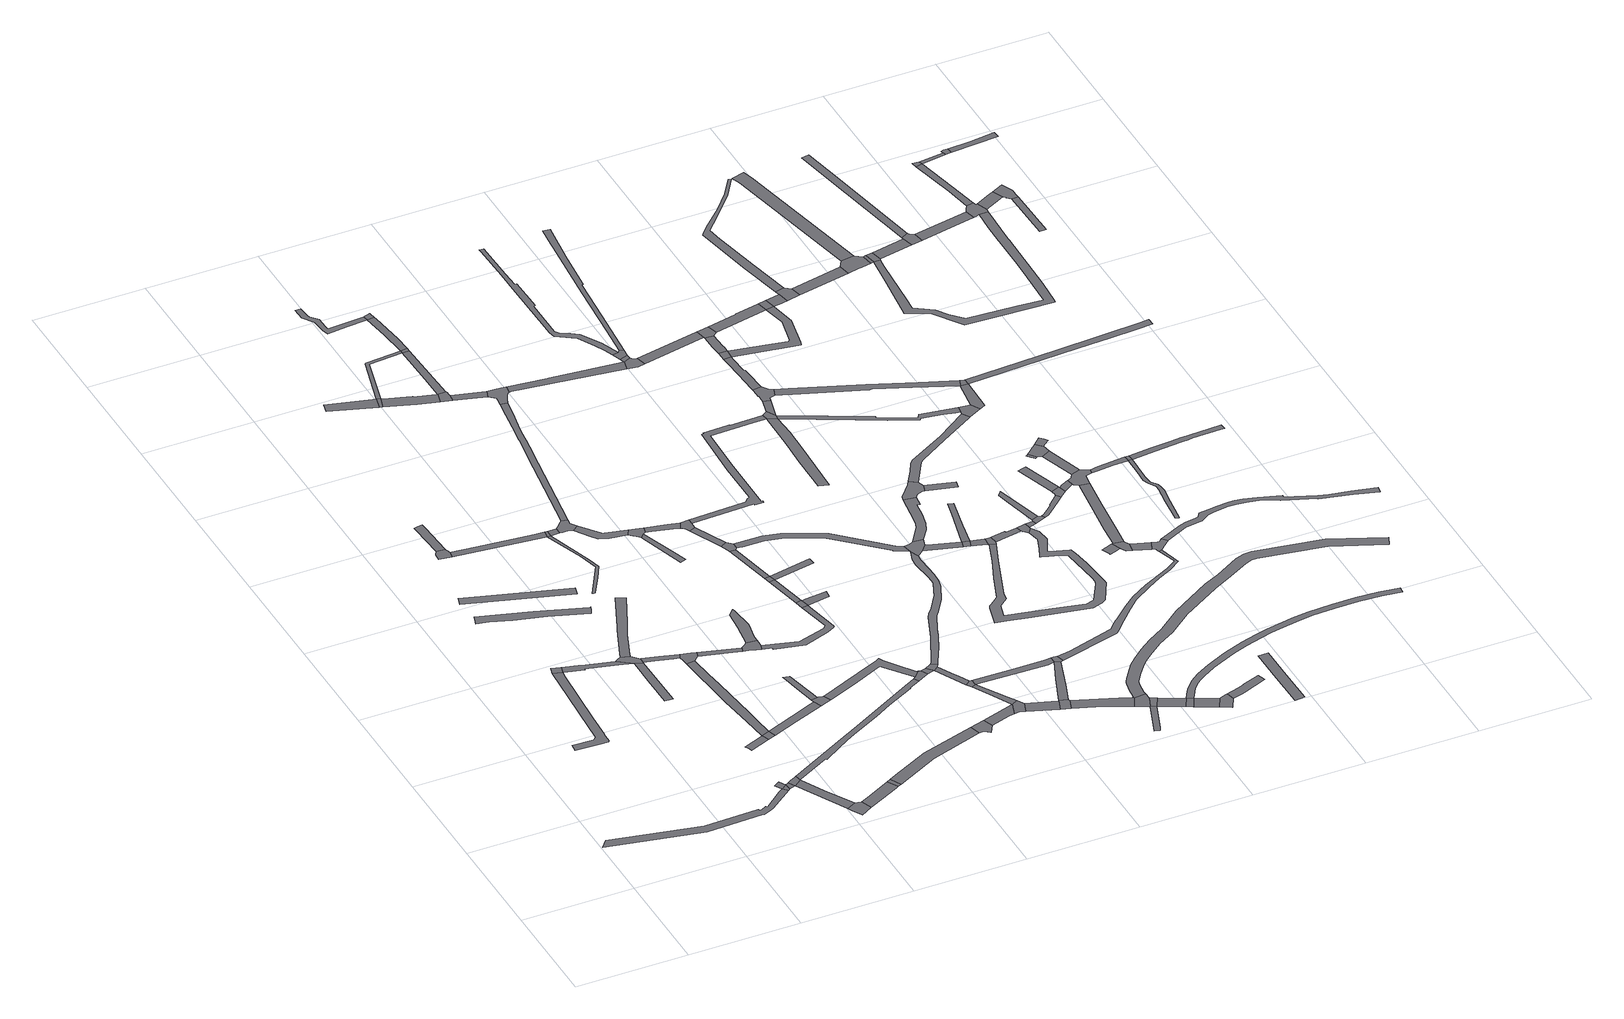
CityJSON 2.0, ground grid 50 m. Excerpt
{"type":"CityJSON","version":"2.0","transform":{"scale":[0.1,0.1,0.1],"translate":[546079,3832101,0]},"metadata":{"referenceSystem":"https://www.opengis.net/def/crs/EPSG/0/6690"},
"CityObjects":{
"road1":{"type":"Road","attributes":{"RoadStructureAttribute.sectionType":"1"},"geometry":[{"type":"MultiSurface","lod":"1","boundaries":[[[0,1,2,3,4,5,6,7,8,9,10,11,12,13,14,15,16,17]]]}]},
"road2":{"type":"Road","attributes":{"RoadStructureAttribute.sectionType":"1"},"geometry":[{"type":"MultiSurface","lod":"1","boundaries":[[[18,19,20,21,22,23,24,25,26,27,28,29,30,31,32,33,34]]]}]},
"road3":{"type":"Road","geometry":[{"type":"MultiSurface","lod":"1","boundaries":[[[35,18,34,36]]]}]},
"road4":{"type":"Road","geometry":[{"type":"MultiSurface","lod":"1","boundaries":[[[37,38,39,0,40]]]}]},
"road5":{"type":"Road","attributes":{"RoadStructureAttribute.sectionType":"1"},"geometry":[{"type":"MultiSurface","lod":"1","boundaries":[[[40,0,17,41]]]}]},
"road6":{"type":"Road","attributes":{"RoadStructureAttribute.sectionType":"1"},"geometry":[{"type":"MultiSurface","lod":"1","boundaries":[[[42,43,36,34,44,45,46,47,48,49,50]]]}]},
"road7":{"type":"Road","attributes":{"RoadStructureAttribute.sectionType":"1"},"geometry":[{"type":"MultiSurface","lod":"1","boundaries":[[[51,40,41,52,53]]]}]},
"road8":{"type":"Road","attributes":{"RoadStructureAttribute.sectionType":"1"},"geometry":[{"type":"MultiSurface","lod":"1","boundaries":[[[54,55,56,57,58,59,60,61,62,63]]]}]},
"road9":{"type":"Road","geometry":[{"type":"MultiSurface","lod":"1","boundaries":[[[64,65,66,67,68,69,70,71,72,73,74]]]}]},
"road10":{"type":"Road","geometry":[{"type":"MultiSurface","lod":"1","boundaries":[[[75,76,77,78,51,53,79]]]}]},
"road11":{"type":"Road","attributes":{"RoadStructureAttribute.sectionType":"1"},"geometry":[{"type":"MultiSurface","lod":"1","boundaries":[[[80,81,82,83,84]]]}]},
"road12":{"type":"Road","geometry":[{"type":"MultiSurface","lod":"1","boundaries":[[[85,86,87,88,89,64,74]]]}]},
"road13":{"type":"Road","attributes":{"RoadStructureAttribute.sectionType":"1"},"geometry":[{"type":"MultiSurface","lod":"1","boundaries":[[[90,79,53,91,92,93]]]}]},
"road14":{"type":"Road","attributes":{"RoadStructureAttribute.sectionType":"1"},"geometry":[{"type":"MultiSurface","lod":"1","boundaries":[[[49,94,95,96,97,98,99,100]]]}]},
"road15":{"type":"Road","geometry":[{"type":"MultiSurface","lod":"1","boundaries":[[[101,102,50,49,100,103,104,105]]]}]},
"road16":{"type":"Road","geometry":[{"type":"MultiSurface","lod":"1","boundaries":[[[106,107,108,109,110]]]}]},
"road17":{"type":"Road","geometry":[{"type":"MultiSurface","lod":"1","boundaries":[[[93,92,111,112,113,114]]]}]},
"road18":{"type":"Road","geometry":[{"type":"MultiSurface","lod":"1","boundaries":[[[115,106,110,116]]]}]},
"road19":{"type":"Road","attributes":{"RoadStructureAttribute.sectionType":"1"},"geometry":[{"type":"MultiSurface","lod":"1","boundaries":[[[117,118,104,103,119,120,121,122,123]]]}]},
"road20":{"type":"Road","attributes":{"RoadStructureAttribute.sectionType":"1"},"geometry":[{"type":"MultiSurface","lod":"1","boundaries":[[[124,125,126,127,128,129,130,131,132,133,134,135,136,106,115]]]}]},
"road21":{"type":"Road","attributes":{"RoadStructureAttribute.sectionType":"1"},"geometry":[{"type":"MultiSurface","lod":"1","boundaries":[[[137,138,114,113,139,140,141]]]}]},
"road22":{"type":"Road","attributes":{"RoadStructureAttribute.sectionType":"1"},"geometry":[{"type":"MultiSurface","lod":"1","boundaries":[[[142,143,144,145,146,147,148,149,150,151,152,153,101,105]]]}]},
"road23":{"type":"Road","attributes":{"RoadStructureAttribute.sectionType":"1"},"geometry":[{"type":"MultiSurface","lod":"1","boundaries":[[[154,155,70,69,156,157]]]}]},
"road24":{"type":"Road","geometry":[{"type":"MultiSurface","lod":"1","boundaries":[[[158,123,122,159,130,129,160,161,162,163]]]}]},
"road25":{"type":"Road","geometry":[{"type":"MultiSurface","lod":"1","boundaries":[[[164,137,141,165]]]}]},
"road26":{"type":"Road","attributes":{"RoadStructureAttribute.sectionType":"1"},"geometry":[{"type":"MultiSurface","lod":"1","boundaries":[[[166,167,168,169,115,116,170,171,172]]]}]},
"road27":{"type":"Road","attributes":{"RoadStructureAttribute.sectionType":"1"},"geometry":[{"type":"MultiSurface","lod":"1","boundaries":[[[163,162,173,174,175]]]}]},
"road28":{"type":"Road","attributes":{"RoadStructureAttribute.sectionType":"1"},"geometry":[{"type":"MultiSurface","lod":"1","boundaries":[[[176,177,178,179,180,181,182,183,184,185,156]]]}]},
"road29":{"type":"Road","geometry":[{"type":"MultiSurface","lod":"1","boundaries":[[[157,156,185,186]]]}]},
"road30":{"type":"Road","attributes":{"RoadStructureAttribute.sectionType":"1"},"geometry":[{"type":"MultiSurface","lod":"1","boundaries":[[[187,188,189,190,191]]]}]},
"road31":{"type":"Road","attributes":{"RoadStructureAttribute.sectionType":"1"},"geometry":[{"type":"MultiSurface","lod":"1","boundaries":[[[192,193,194,195,75,79,196,197,198,199,200,201,202,203,204,205,206,207]]]}]},
"road32":{"type":"Road","attributes":{"RoadStructureAttribute.sectionType":"1"},"geometry":[{"type":"MultiSurface","lod":"1","boundaries":[[[186,185,208,209]]]}]},
"road33":{"type":"Road","geometry":[{"type":"MultiSurface","lod":"1","boundaries":[[[210,211,212,213,214,215,216]]]}]},
"road34":{"type":"Road","geometry":[{"type":"MultiSurface","lod":"1","boundaries":[[[217,218,216,215,166,172,219,220]]]}]},
"road35":{"type":"Road","geometry":[{"type":"MultiSurface","lod":"1","boundaries":[[[221,222,175,174,223,224,225,226,227,228,229]]]}]},
"road36":{"type":"Road","geometry":[{"type":"MultiSurface","lod":"1","boundaries":[[[230,231,232,209,208,233,234,235,236,237,238,239,240]]]}]},
"road37":{"type":"Road","geometry":[{"type":"MultiSurface","lod":"1","boundaries":[[[191,190,241,242,243]]]}]},
"road38":{"type":"Road","attributes":{"RoadStructureAttribute.sectionType":"1"},"geometry":[{"type":"MultiSurface","lod":"1","boundaries":[[[244,245,246,164,165,247,248]]]}]},
"road39":{"type":"Road","geometry":[{"type":"MultiSurface","lod":"1","boundaries":[[[249,250,251,252,253,254,255,256,221,229]]]}]},
"road40":{"type":"Road","attributes":{"RoadStructureAttribute.sectionType":"1"},"geometry":[{"type":"MultiSurface","lod":"1","boundaries":[[[257,258,259,238,237,260,261,262,263,264,265,266,267]]]}]},
"road41":{"type":"Road","attributes":{"RoadStructureAttribute.sectionType":"1"},"geometry":[{"type":"MultiSurface","lod":"1","boundaries":[[[268,269,270,271,242,241,272,273,274]]]}]},
"road42":{"type":"Road","attributes":{"RoadStructureAttribute.sectionType":"1"},"geometry":[{"type":"MultiSurface","lod":"1","boundaries":[[[275,276,277,278,191,243,279,280]]]}]},
"road43":{"type":"Road","geometry":[{"type":"MultiSurface","lod":"1","boundaries":[[[281,267,266,282,283,284,285,286,287]]]}]},
"road44":{"type":"Road","attributes":{"RoadStructureAttribute.sectionType":"1"},"geometry":[{"type":"MultiSurface","lod":"1","boundaries":[[[288,289,290,291,285,284]]]}]},
"road45":{"type":"Road","attributes":{"RoadStructureAttribute.sectionType":"1"},"geometry":[{"type":"MultiSurface","lod":"1","boundaries":[[[292,293,294,295,296,297,298,299,300,301,302,303,226,225]]]}]},
"road46":{"type":"Road","attributes":{"RoadStructureAttribute.sectionType":"1"},"geometry":[{"type":"MultiSurface","lod":"1","boundaries":[[[304,305,306,307,308,309,220,219,310,311,312,313,314,315,316]]]}]},
"road47":{"type":"Road","attributes":{"RoadStructureAttribute.sectionType":"1"},"geometry":[{"type":"MultiSurface","lod":"1","boundaries":[[[317,318,319,320,321,322,323,230,240,324,325,326,327,328,329,330]]]}]},
"road48":{"type":"Road","geometry":[{"type":"MultiSurface","lod":"1","boundaries":[[[331,332,333,334,274,273,335,336]]]}]},
"road49":{"type":"Road","attributes":{"RoadStructureAttribute.sectionType":"1"},"geometry":[{"type":"MultiSurface","lod":"1","boundaries":[[[337,338,339,340,341,342,343,344,345,346,347,348,349,350,351]]]}]},
"road50":{"type":"Road","attributes":{"RoadStructureAttribute.sectionType":"1"},"geometry":[{"type":"MultiSurface","lod":"1","boundaries":[[[352,287,286,353,354,355,356]]]}]},
"road51":{"type":"Road","attributes":{"RoadStructureAttribute.sectionType":"1"},"geometry":[{"type":"MultiSurface","lod":"1","boundaries":[[[357,358,280,359,360,274,334]]]}]},
"road52":{"type":"Road","geometry":[{"type":"MultiSurface","lod":"1","boundaries":[[[361,244,248,362,363,364]]]}]},
"road53":{"type":"Road","attributes":{"RoadStructureAttribute.sectionType":"1"},"geometry":[{"type":"MultiSurface","lod":"1","boundaries":[[[365,336,335,366,367,368]]]}]},
"road54":{"type":"Road","geometry":[{"type":"MultiSurface","lod":"1","boundaries":[[[369,275,280,358]]]}]},
"road55":{"type":"Road","geometry":[{"type":"MultiSurface","lod":"1","boundaries":[[[370,371,300,299,372]]]}]},
"road56":{"type":"Road","attributes":{"RoadStructureAttribute.sectionType":"1"},"geometry":[{"type":"MultiSurface","lod":"1","boundaries":[[[373,374,375,350,376,275,369]]]}]},
"road57":{"type":"Road","attributes":{"RoadStructureAttribute.sectionType":"1"},"geometry":[{"type":"MultiSurface","lod":"1","boundaries":[[[377,378,379,371,370]]]}]},
"road58":{"type":"Road","geometry":[{"type":"MultiSurface","lod":"1","boundaries":[[[380,356,355,381,382,383,384,385,386,387,388,389]]]}]},
"road59":{"type":"Road","geometry":[{"type":"MultiSurface","lod":"1","boundaries":[[[390,391,379,378]]]}]},
"road60":{"type":"Road","geometry":[{"type":"MultiSurface","lod":"1","boundaries":[[[392,393,394,395,396,397,316,315,192,207,398,399]]]}]},
"road61":{"type":"Road","attributes":{"RoadStructureAttribute.sectionType":"1"},"geometry":[{"type":"MultiSurface","lod":"1","boundaries":[[[388,387,400,401]]]}]},
"road62":{"type":"Road","attributes":{"RoadStructureAttribute.sectionType":"1"},"geometry":[{"type":"MultiSurface","lod":"1","boundaries":[[[402,403,391,390]]]}]},
"road63":{"type":"Road","geometry":[{"type":"MultiSurface","lod":"1","boundaries":[[[404,351,350,375]]]}]},
"road64":{"type":"Road","geometry":[{"type":"MultiSurface","lod":"1","boundaries":[[[401,400,403,402,405,406]]]}]},
"road65":{"type":"Road","geometry":[{"type":"MultiSurface","lod":"1","boundaries":[[[407,408,368,367,409,410,411,317,330,412,413,414,415,416,417,418,419,420]]]}]},
"road66":{"type":"Road","attributes":{"RoadStructureAttribute.sectionType":"1"},"geometry":[{"type":"MultiSurface","lod":"1","boundaries":[[[421,399,398,422,423]]]}]},
"road67":{"type":"Road","geometry":[{"type":"MultiSurface","lod":"1","boundaries":[[[424,425,426,427,428,429,430,431,370,372]]]}]},
"road68":{"type":"Road","attributes":{"RoadStructureAttribute.sectionType":"1"},"geometry":[{"type":"MultiSurface","lod":"1","boundaries":[[[432,361,364,433,434]]]}]},
"road69":{"type":"Road","geometry":[{"type":"MultiSurface","lod":"1","boundaries":[[[435,421,423,436,437]]]}]},
"road70":{"type":"Road","attributes":{"RoadStructureAttribute.sectionType":"1"},"geometry":[{"type":"MultiSurface","lod":"1","boundaries":[[[438,439,436,423,440,441]]]}]},
"road71":{"type":"Road","geometry":[{"type":"MultiSurface","lod":"1","boundaries":[[[442,443,444,445,390,378]]]}]},
"road72":{"type":"Road","geometry":[{"type":"MultiSurface","lod":"1","boundaries":[[[441,440,446,447,448]]]}]},
"road73":{"type":"Road","attributes":{"RoadStructureAttribute.sectionType":"1"},"geometry":[{"type":"MultiSurface","lod":"1","boundaries":[[[449,447,446,450,432,451]]]}]},
"road74":{"type":"Road","geometry":[{"type":"MultiSurface","lod":"1","boundaries":[[[452,453,451,432,434,454,455,456]]]}]},
"road75":{"type":"Road","attributes":{"RoadStructureAttribute.sectionType":"1"},"geometry":[{"type":"MultiSurface","lod":"1","boundaries":[[[456,455,457,458]]]}]},
"road76":{"type":"Road","attributes":{"RoadStructureAttribute.sectionType":"1"},"geometry":[{"type":"MultiSurface","lod":"1","boundaries":[[[459,460,461,462,406,405,463,464,465,466,467,468,469,470,471,472,473]]]}]},
"road77":{"type":"Road","attributes":{"RoadStructureAttribute.sectionType":"1"},"geometry":[{"type":"MultiSurface","lod":"1","boundaries":[[[474,475,448,447,476,477,478,479,480]]]}]},
"road78":{"type":"Road","geometry":[{"type":"MultiSurface","lod":"1","boundaries":[[[481,458,457,482,483,484,485]]]}]},
"road79":{"type":"Road","attributes":{"RoadStructureAttribute.sectionType":"1"},"geometry":[{"type":"MultiSurface","lod":"1","boundaries":[[[486,487,488,489,490,491,492,493,494,495,496,497,435,437,498,499,500,501,502,503,504,505,506,507,508,509,510]]]}]},
"road80":{"type":"Road","attributes":{"RoadStructureAttribute.sectionType":"1"},"geometry":[{"type":"MultiSurface","lod":"1","boundaries":[[[511,512,513,420,419,514,515,516,517,518,519]]]}]},
"road81":{"type":"Road","attributes":{"RoadStructureAttribute.sectionType":"1"},"geometry":[{"type":"MultiSurface","lod":"1","boundaries":[[[520,521,522,523,524,525,526,527,528,529,380,389,530,531,532,533,534,535,536,537,538,539,540,541]]]}]},
"road82":{"type":"Road","attributes":{"RoadStructureAttribute.sectionType":"1"},"geometry":[{"type":"MultiSurface","lod":"1","boundaries":[[[479,542,481,485,543,544]]]}]},
"road83":{"type":"Road","attributes":{"RoadStructureAttribute.sectionType":"1"},"geometry":[{"type":"MultiSurface","lod":"1","boundaries":[[[545,546,483,482,547,548,549,550]]]}]},
"road84":{"type":"Road","geometry":[{"type":"MultiSurface","lod":"1","boundaries":[[[551,552,553,480,479,544,554]]]}]},
"road85":{"type":"Road","attributes":{"RoadStructureAttribute.sectionType":"1"},"geometry":[{"type":"MultiSurface","lod":"1","boundaries":[[[555,556,557,558,559]]]}]},
"road86":{"type":"Road","geometry":[{"type":"MultiSurface","lod":"1","boundaries":[[[560,550,549,555,561]]]}]},
"road87":{"type":"Road","geometry":[{"type":"MultiSurface","lod":"1","boundaries":[[[561,555,559,562]]]}]},
"road88":{"type":"Road","geometry":[{"type":"MultiSurface","lod":"1","boundaries":[[[563,564,565,473,472,486,510,566,567,568,569,570,571]]]}]},
"road89":{"type":"Road","attributes":{"RoadStructureAttribute.sectionType":"1"},"geometry":[{"type":"MultiSurface","lod":"1","boundaries":[[[572,573,574,575]]]}]},
"road90":{"type":"Road","geometry":[{"type":"MultiSurface","lod":"1","boundaries":[[[576,577,578,579,573,572,580]]]}]},
"road91":{"type":"Road","geometry":[{"type":"MultiSurface","lod":"1","boundaries":[[[581,582,583,584,585,586,575,574,519,518,587,588,589,590]]]}]},
"road92":{"type":"Road","attributes":{"RoadStructureAttribute.sectionType":"1"},"geometry":[{"type":"MultiSurface","lod":"1","boundaries":[[[591,592,593,594,595,596,597,598,599,600,601,602,603,604,605,606,607,608,609,610,611,579,578]]]}]},
"road93":{"type":"Road","attributes":{"RoadStructureAttribute.sectionType":"1"},"geometry":[{"type":"MultiSurface","lod":"1","boundaries":[[[612,562,559,613,614,615]]]}]},
"road94":{"type":"Road","attributes":{"RoadStructureAttribute.sectionType":"1"},"geometry":[{"type":"MultiSurface","lod":"1","boundaries":[[[616,617,570,569,618,619]]]}]},
"road95":{"type":"Road","attributes":{"RoadStructureAttribute.sectionType":"1"},"geometry":[{"type":"MultiSurface","lod":"1","boundaries":[[[540,620,621,622,623,624,625,626]]]}]},
"road96":{"type":"Road","geometry":[{"type":"MultiSurface","lod":"1","boundaries":[[[615,614,627,628]]]}]},
"road97":{"type":"Road","attributes":{"RoadStructureAttribute.sectionType":"1"},"geometry":[{"type":"MultiSurface","lod":"1","boundaries":[[[629,630,631,632,563,571,633,634,635,636,637,638]]]}]},
"road98":{"type":"Road","attributes":{"RoadStructureAttribute.sectionType":"1"},"geometry":[{"type":"MultiSurface","lod":"1","boundaries":[[[639,628,627,640,641]]]}]},
"road99":{"type":"Road","geometry":[{"type":"MultiSurface","lod":"1","boundaries":[[[619,618,642,643]]]}]},
"road100":{"type":"Road","geometry":[{"type":"MultiSurface","lod":"1","boundaries":[[[644,645,646,541,540,626,647]]]}]},
"road101":{"type":"Road","attributes":{"RoadStructureAttribute.sectionType":"1"},"geometry":[{"type":"MultiSurface","lod":"1","boundaries":[[[648,590,589,649]]]}]},
"road102":{"type":"Road","attributes":{"RoadStructureAttribute.sectionType":"1"},"geometry":[{"type":"MultiSurface","lod":"1","boundaries":[[[650,651,652,653,654,576,580,655,656,657,658,659]]]}]},
"road103":{"type":"Road","attributes":{"RoadStructureAttribute.sectionType":"1"},"geometry":[{"type":"MultiSurface","lod":"1","boundaries":[[[660,661,662,663,664,665,666,667,668,669,670,671,672,673,674,675,676,677,678,679,680,681,682,683,684,685,686,687,688,689,690,691,692,693,694,695,696,697,698,699,700,701,702,703,704,705,706,707,708,709,710,711,712,713,714,715]]]}]},
"road104":{"type":"Road","attributes":{"RoadStructureAttribute.sectionType":"1"},"geometry":[{"type":"MultiSurface","lod":"1","boundaries":[[[643,642,716,717]]]}]},
"road105":{"type":"Road","attributes":{"RoadStructureAttribute.sectionType":"1"},"geometry":[{"type":"MultiSurface","lod":"1","boundaries":[[[718,644,647,719,720]]]}]},
"road106":{"type":"Road","geometry":[{"type":"MultiSurface","lod":"1","boundaries":[[[721,722,641,640,723,724]]]}]},
"road107":{"type":"Road","attributes":{"RoadStructureAttribute.sectionType":"1"},"geometry":[{"type":"MultiSurface","lod":"1","boundaries":[[[725,726,727,728,729,730,619,643]]]}]},
"road108":{"type":"Road","geometry":[{"type":"MultiSurface","lod":"1","boundaries":[[[731,732,733,629,638,734,735,736,737,738]]]}]},
"road109":{"type":"Road","geometry":[{"type":"MultiSurface","lod":"1","boundaries":[[[739,740,717,716,715,714,741]]]}]},
"road110":{"type":"Road","geometry":[{"type":"MultiSurface","lod":"1","boundaries":[[[742,743,744,745,746,747,748,749,718,720,750,751,752]]]}]},
"road111":{"type":"Road","attributes":{"RoadStructureAttribute.sectionType":"1"},"geometry":[{"type":"MultiSurface","lod":"1","boundaries":[[[753,754,755,756,757,758,759,760,761,745,744]]]}]},
"road112":{"type":"Road","geometry":[{"type":"MultiSurface","lod":"1","boundaries":[[[762,763,758,757]]]}]},
"road113":{"type":"Road","attributes":{"RoadStructureAttribute.sectionType":"1"},"geometry":[{"type":"MultiSurface","lod":"1","boundaries":[[[764,765,766,767,768,739,741,769,770,771]]]}]},
"road114":{"type":"Road","attributes":{"RoadStructureAttribute.sectionType":"1"},"geometry":[{"type":"MultiSurface","lod":"1","boundaries":[[[772,773,774,775,776,777,778,779,780,781,782,783,784,785,786,787,788,789,790,791,792,793,794,795,796,797,798,799,551,554]]]}]},
"road115":{"type":"Road","attributes":{"RoadStructureAttribute.sectionType":"1"},"geometry":[{"type":"MultiSurface","lod":"1","boundaries":[[[800,801,802,763,762,803,804,805,806]]]}]},
"road116":{"type":"Road","geometry":[{"type":"MultiSurface","lod":"1","boundaries":[[[807,808,809,810,811,812,813,814,815,816,817,818,721,724]]]}]},
"road117":{"type":"Road","geometry":[{"type":"MultiSurface","lod":"1","boundaries":[[[819,820,737,736]]]}]},
"road118":{"type":"Road","geometry":[{"type":"MultiSurface","lod":"1","boundaries":[[[821,648,649,800,806,822]]]}]},
"road119":{"type":"Road","geometry":[{"type":"MultiSurface","lod":"1","boundaries":[[[823,765,764,771,690,689,824]]]}]},
"road120":{"type":"Road","attributes":{"RoadStructureAttribute.sectionType":"1"},"geometry":[{"type":"MultiSurface","lod":"1","boundaries":[[[825,823,824,826]]]}]},
"road121":{"type":"Road","attributes":{"RoadStructureAttribute.sectionType":"1"},"geometry":[{"type":"MultiSurface","lod":"1","boundaries":[[[827,828,829,830,831,647,626,832,833,834,835,836,837,838,839]]]}]},
"road122":{"type":"Road","attributes":{"RoadStructureAttribute.sectionType":"1"},"geometry":[{"type":"MultiSurface","lod":"1","boundaries":[[[840,841,842,843,844,845,846,847]]]}]},
"road123":{"type":"Road","geometry":[{"type":"MultiSurface","lod":"1","boundaries":[[[848,849,825,826,850,851,852]]]}]},
"road124":{"type":"Road","geometry":[{"type":"MultiSurface","lod":"1","boundaries":[[[853,854,855,856,857,849,848]]]}]},
"road125":{"type":"Road","attributes":{"RoadStructureAttribute.sectionType":"1"},"geometry":[{"type":"MultiSurface","lod":"1","boundaries":[[[858,859,860,861,862,863,864,865,866,867,868,869,870,871,872,873,762,757]]]}]},
"road126":{"type":"Road","attributes":{"RoadStructureAttribute.sectionType":"1"},"geometry":[{"type":"MultiSurface","lod":"1","boundaries":[[[874,875,876,877,878,731,738,879,880,881,882,883]]]}]},
"road127":{"type":"Road","attributes":{"RoadStructureAttribute.sectionType":"1"},"geometry":[{"type":"MultiSurface","lod":"1","boundaries":[[[884,885,886,821,822,887,866]]]}]},
"road128":{"type":"Road","geometry":[{"type":"MultiSurface","lod":"1","boundaries":[[[888,889,890,891,892,893]]]}]},
"road129":{"type":"Road","attributes":{"RoadStructureAttribute.sectionType":"1"},"geometry":[{"type":"MultiSurface","lod":"1","boundaries":[[[894,895,896,897,752,751,898,899,900,901,902,903,904,905,906]]]}]},
"road130":{"type":"Road","attributes":{"RoadStructureAttribute.sectionType":"1"},"geometry":[{"type":"MultiSurface","lod":"1","boundaries":[[[907,908,909,910,852,851,911,912,913,914]]]}]},
"road131":{"type":"Road","geometry":[{"type":"MultiSurface","lod":"1","boundaries":[[[915,888,893,916,917,918,919,920]]]}]},
"road132":{"type":"Road","geometry":[{"type":"MultiSurface","lod":"1","boundaries":[[[921,884,866,865]]]}]},
"road133":{"type":"Road","attributes":{"RoadStructureAttribute.sectionType":"1"},"geometry":[{"type":"MultiSurface","lod":"1","boundaries":[[[922,918,917,923,924,925]]]}]},
"road134":{"type":"Road","geometry":[{"type":"MultiSurface","lod":"1","boundaries":[[[926,927,928,929,930]]]}]},
"road135":{"type":"Road","geometry":[{"type":"MultiSurface","lod":"1","boundaries":[[[930,929,931,932,907,914,933,934]]]}]},
"road136":{"type":"Road","attributes":{"RoadStructureAttribute.sectionType":"1"},"geometry":[{"type":"MultiSurface","lod":"1","boundaries":[[[935,936,937,938,939,940,941,942,943,944,945,946,947,948,949,950,951,952,953,954,955,956,957,958,959,960,961,962,963,964,965,966,967,968,969,970,971,972,615,628]]]}]},
"road137":{"type":"Road","attributes":{"RoadStructureAttribute.sectionType":"1"},"geometry":[{"type":"MultiSurface","lod":"1","boundaries":[[[973,974,975,915,920,976,977,978]]]}]},
"road138":{"type":"Road","attributes":{"RoadStructureAttribute.sectionType":"1"},"geometry":[{"type":"MultiSurface","lod":"1","boundaries":[[[979,921,865,980,981]]]}]},
"road139":{"type":"Road","attributes":{"RoadStructureAttribute.sectionType":"1"},"geometry":[{"type":"MultiSurface","lod":"1","boundaries":[[[982,983,984,985,986,987,988,989,990,991,992,993,994,995,996,997,998,999,550,560,1000,1001,1002,1003,1004,1005,1006,1007,1008,1009,1010,1011,1012,1013,1014,1015,1016,1017,1018,1019,1020]]]}]},
"road140":{"type":"Road","attributes":{"RoadStructureAttribute.sectionType":"1"},"geometry":[{"type":"MultiSurface","lod":"1","boundaries":[[[1021,1022,934,933,1023,1024]]]}]},
"road141":{"type":"Road","geometry":[{"type":"MultiSurface","lod":"1","boundaries":[[[1025,1026,1027,925,924,1028,786,785,1029,1030,1031]]]}]},
"road142":{"type":"Road","geometry":[{"type":"MultiSurface","lod":"1","boundaries":[[[1032,1033,1034,1035,1036,1037,1038]]]}]},
"road143":{"type":"Road","geometry":[{"type":"MultiSurface","lod":"1","boundaries":[[[1039,1040,979,981,1041,1042]]]}]},
"road144":{"type":"Road","geometry":[{"type":"MultiSurface","lod":"1","boundaries":[[[839,838,874,883,1043,1044,1045]]]}]},
"road145":{"type":"Road","attributes":{"RoadStructureAttribute.sectionType":"1"},"geometry":[{"type":"MultiSurface","lod":"1","boundaries":[[[1046,1032,1038,1047,1048,1049,1050,1051]]]}]},
"road146":{"type":"Road","geometry":[{"type":"MultiSurface","lod":"1","boundaries":[[[1052,1053,1054,1055,1056,1021,1024,1057,973,978,1058,1059,1060,1061]]]}]},
"road147":{"type":"Road","attributes":{"RoadStructureAttribute.sectionType":"1"},"geometry":[{"type":"MultiSurface","lod":"1","boundaries":[[[1048,1047,1054,1053]]]}]},
"road148":{"type":"Road","attributes":{"RoadStructureAttribute.sectionType":"1"},"geometry":[{"type":"MultiSurface","lod":"1","boundaries":[[[905,1045,1044,1062,1063]]]}]},
"road149":{"type":"Road","attributes":{"RoadStructureAttribute.sectionType":"1"},"geometry":[{"type":"MultiSurface","lod":"1","boundaries":[[[1064,1065,1066,1067,1046,1051]]]}]},
"road150":{"type":"Road","geometry":[{"type":"MultiSurface","lod":"1","boundaries":[[[1068,906,905,1063,1069]]]}]},
"road151":{"type":"Road","attributes":{"RoadStructureAttribute.sectionType":"1"},"geometry":[{"type":"MultiSurface","lod":"1","boundaries":[[[1070,1071,1072,1073,1074,1075,1076,1077,1078,1040,1039,1079,1080,1081,1082,1083,1084,1085,1086]]]}]},
"road152":{"type":"Road","attributes":{"RoadStructureAttribute.sectionType":"1"},"geometry":[{"type":"MultiSurface","lod":"1","boundaries":[[[1087,1042,1041,1088]]]}]},
"road153":{"type":"Road","attributes":{"RoadStructureAttribute.sectionType":"1"},"geometry":[{"type":"MultiSurface","lod":"1","boundaries":[[[1089,1090,1061,1060,1091,1092,1093,1094]]]}]},
"road154":{"type":"Road","attributes":{"RoadStructureAttribute.sectionType":"1"},"geometry":[{"type":"MultiSurface","lod":"1","boundaries":[[[1095,1096,1097,1098,1099,1100,1101,1102,1103,1104,1105,1106,1107,1108,1109,1110,1111,1112,1094]]]}]},
"road155":{"type":"Road","geometry":[{"type":"MultiSurface","lod":"1","boundaries":[[[1113,1089,1094,1112]]]}]},
"road156":{"type":"Road","geometry":[{"type":"MultiSurface","lod":"1","boundaries":[[[1114,1115,1087,1088,1116,1117,1118,1119]]]}]},
"road157":{"type":"Road","attributes":{"RoadStructureAttribute.sectionType":"1"},"geometry":[{"type":"MultiSurface","lod":"1","boundaries":[[[1120,1121,1122,1123,1124,1125,1126,1127,1115,1114]]]}]},
"road158":{"type":"Road","attributes":{"RoadStructureAttribute.sectionType":"1"},"geometry":[{"type":"MultiSurface","lod":"1","boundaries":[[[1128,1119,1118,1129,1130]]]}]},
"road159":{"type":"Road","geometry":[{"type":"MultiSurface","lod":"1","boundaries":[[[1131,1128,1130,1132,1133]]]}]},
"road160":{"type":"Road","attributes":{"RoadStructureAttribute.sectionType":"1"},"geometry":[{"type":"MultiSurface","lod":"1","boundaries":[[[1134,1135,1136,1137,1138,1139,1140,1141,1142,1143,1144,1145,1146,1147,1148,1149,1150,1151,1025,1031,1152,1153,1154,1155,1156,1157,1158,1159,1160,1161,1162,1163,1164,1165,1166,1167,1168,1169,1170]]]}]},
"road161":{"type":"Road","attributes":{"RoadStructureAttribute.sectionType":"1"},"geometry":[{"type":"MultiSurface","lod":"1","boundaries":[[[1171,1172,1173,1174,1175,1176,1177,1113,1112,1178,1179,1180,1181,1182,1183,1184]]]}]},
"road162":{"type":"Road","attributes":{"RoadStructureAttribute.sectionType":"1"},"geometry":[{"type":"MultiSurface","lod":"1","boundaries":[[[1185,1131,1133,1186]]]}]},
"road163":{"type":"Road","attributes":{"RoadStructureAttribute.sectionType":"1"},"geometry":[{"type":"MultiSurface","lod":"1","boundaries":[[[1187,1188,1189,1190,1191,1069,1063,1192,1193,1194,1195,1196]]]}]},
"road164":{"type":"Road","attributes":{"RoadStructureAttribute.sectionType":"1"},"geometry":[{"type":"MultiSurface","lod":"1","boundaries":[[[1197,1198,1199,1200,1201,1202,1203,1204,1205,1206,1207,1208,1209,1210,1211,1132,1130,1212,1213,1214,1215,1216,1217,1218,1219,1220,1221,1222,1223,1224,1225,1226,1227]]]}]},
"road165":{"type":"Road","geometry":[{"type":"MultiSurface","lod":"1","boundaries":[[[1228,1229,1230,1185,1186,1231,1232]]]}]},
"road166":{"type":"Road","attributes":{"RoadStructureAttribute.sectionType":"1"},"geometry":[{"type":"MultiSurface","lod":"1","boundaries":[[[1233,1234,1235,1236,1230,1229]]]}]},
"road167":{"type":"Road","attributes":{"RoadStructureAttribute.sectionType":"1"},"geometry":[{"type":"MultiSurface","lod":"1","boundaries":[[[1237,1232,1231,1238,1239]]]}]},
"road168":{"type":"Road","geometry":[{"type":"MultiSurface","lod":"1","boundaries":[[[1240,1241,1242,1243,1244,1245,1237,1239,1246,1197,1227,1247,1248]]]}]},
"road169":{"type":"Road","attributes":{"RoadStructureAttribute.sectionType":"1"},"geometry":[{"type":"MultiSurface","lod":"1","boundaries":[[[1249,1250,1251,1252,1243,1242]]]}]},
"road170":{"type":"Road","geometry":[{"type":"MultiSurface","lod":"1","boundaries":[[[1253,1251,1250,1254]]]}]},
"road171":{"type":"Road","attributes":{"RoadStructureAttribute.sectionType":"1"},"geometry":[{"type":"MultiSurface","lod":"1","boundaries":[[[1255,1256,1248,1247,1257,1258]]]}]},
"road172":{"type":"Road","attributes":{"RoadStructureAttribute.sectionType":"1"},"geometry":[{"type":"MultiSurface","lod":"1","boundaries":[[[1259,1254,1250,1260]]]}]},
"road173":{"type":"Road","attributes":{"RoadStructureAttribute.sectionType":"1"},"geometry":[{"type":"MultiSurface","lod":"1","boundaries":[[[1261,1262,1263,1264,1265]]]}]},
"road174":{"type":"Road","geometry":[{"type":"MultiSurface","lod":"1","boundaries":[[[1266,1255,1258,1267,1268,1269,1265,1264,1270,1271,1272,1273]]]}]},
"road175":{"type":"Road","geometry":[{"type":"MultiSurface","lod":"1","boundaries":[[[1274,1275,1259,1260,1276,1277]]]}]},
"road176":{"type":"Road","attributes":{"RoadStructureAttribute.sectionType":"1"},"geometry":[{"type":"MultiSurface","lod":"1","boundaries":[[[1278,1279,1277,1276,1280,1281]]]}]}
},
"vertices":[
[826,350,0],[806,336,0],[719,264,0],[715,270,0],[694,259,0],[682,257,0],[680,261,0],[679,265,0],[437,257,0],[39,339,0],[8,304,0],[429,216,0],[682,225,0],[684,225,0],[687,225,0],[712,234,0],[736,245,0],[843,328,0],
[336,1451,0],[325,1279,0],[316,1157,0],[305,987,0],[290,974,0],[198,978,0],[193,943,0],[297,937,0],[338,934,0],[343,940,0],[344,979,0],[345,992,0],[351,1105,0],[373,1417,0],[374,1419,0],[377,1436,0],[378,1439,0],
[345,1483,0],[387,1472,0],
[833,397,0],[819,388,0],[806,379,0],[850,368,0],
[852,335,0],
[464,1449,0],[454,1453,0],[397,1434,0],[464,1414,0],[466,1422,0],[616,1383,0],[618,1382,0],[661,1371,0],[600,1413,0],
[863,375,0],[879,344,0],[880,344,0],
[259,1873,0],[349,1842,0],[487,1806,0],[652,1750,0],[661,1769,0],[669,1788,0],[667,1788,0],[451,1860,0],[221,1931,0],[206,1885,0],
[276,2394,0],[275,2391,0],[266,2377,0],[264,2373,0],[261,2341,0],[318,2335,0],[321,2366,0],[320,2370,0],[320,2372,0],[315,2387,0],[314,2391,0],
[909,401,0],[885,388,0],[883,387,0],[873,381,0],[916,372,0],
[658,1891,0],[664,1911,0],[670,1932,0],[217,2071,0],[204,2030,0],
[305,2558,0],[304,2581,0],[284,2577,0],[264,2573,0],[265,2558,0],
[969,268,0],[881,343,0],[1003,116,0],[1046,139,0],
[661,1366,0],[660,1238,0],[661,1088,0],[679,1087,0],[696,1085,0],[696,1087,0],[694,1358,0],
[628,1432,0],[615,1424,0],[696,1362,0],[696,1388,0],[666,1418,0],
[908,708,0],[815,669,0],[822,653,0],[828,637,0],[921,674,0],
[1012,99,0],[1038,52,0],[1091,81,0],[1073,132,0],
[945,721,0],[958,688,0],
[771,1368,0],[699,1387,0],[740,1350,0],[741,1350,0],[815,1330,0],[839,1324,0],[851,1346,0],
[936,818,0],[935,823,0],[931,873,0],[906,1093,0],[896,1178,0],[884,1280,0],[847,1276,0],[857,1174,0],[864,1095,0],[875,975,0],[891,862,0],[896,819,0],[896,818,0],
[1224,211,0],[1107,149,0],[1164,118,0],[1240,158,0],[1250,163,0],
[668,1424,0],[671,1432,0],[719,1556,0],[738,1596,0],[753,1628,0],[824,1784,0],[804,1794,0],[784,1803,0],[706,1623,0],[702,1612,0],[698,1604,0],[638,1457,0],
[680,2328,0],[432,2352,0],[718,2292,0],[725,2327,0],
[896,1334,0],[844,1312,0],[886,1281,0],[897,1292,0],[909,1304,0],[917,1328,0],
[1241,220,0],[1266,171,0],
[1194,826,0],[1189,823,0],[1163,813,0],[1072,774,0],[1075,734,0],[1177,775,0],[1208,787,0],
[1047,1267,0],[1087,1256,0],[1093,1280,0],
[781,2116,0],[805,2024,0],[715,1870,0],[714,1868,0],[720,1867,0],[726,1866,0],[780,1954,0],[817,2024,0],[804,2074,0],[734,2293,0],
[735,2326,0],
[496,3431,0],[302,3483,0],[290,3438,0],[493,3372,0],[507,3429,0],
[1621,792,0],[1570,765,0],[1279,604,0],[1165,542,0],[923,376,0],[1070,456,0],[1074,451,0],[1154,503,0],[1193,527,0],[1200,532,0],[1247,557,0],[1377,628,0],[1458,674,0],[1582,741,0],[1581,742,0],[1633,770,0],
[775,2293,0],[774,2325,0],
[1182,1023,0],[1168,1025,0],[1154,1028,0],[1155,1023,0],[1175,915,0],[1190,842,0],[1219,848,0],
[1243,842,0],[1225,847,0],[1259,807,0],[1246,841,0],
[1122,1300,0],[1108,1290,0],[1110,1250,0],[1138,1242,0],[1161,1236,0],[1167,1260,0],[1168,1271,0],[1169,1282,0],[1170,1297,0],
[815,2365,0],[804,2354,0],[788,2338,0],[788,2293,0],[816,2294,0],[823,2290,0],[826,2288,0],[829,2285,0],[859,2307,0],[838,2335,0],[842,2361,0],
[506,3368,0],[524,3421,0],[524,3422,0],
[1683,398,0],[1441,323,0],[1275,238,0],[1462,273,0],[1698,351,0],
[1171,1325,0],[1181,1380,0],[1186,1410,0],[1176,1516,0],[1174,1530,0],[1161,1516,0],[1145,1500,0],[1138,1412,0],
[936,2217,0],[925,2220,0],[923,2222,0],[874,2221,0],[895,2192,0],[896,2191,0],[925,2179,0],[927,2178,0],[936,2176,0],[1014,2165,0],[1031,2195,0],
[740,3349,0],[644,3377,0],[646,3379,0],[532,3417,0],[639,3325,0],[728,3300,0],[741,3349,0],
[736,3680,0],[576,3666,0],[570,3661,0],[523,3491,0],[583,3651,0],[736,3663,0],
[1076,2185,0],[1031,2149,0],[1042,2139,0],[1054,2127,0],[1073,2144,0],[1084,2151,0],[1091,2181,0],
[1123,1904,0],[1136,1909,0],[1150,1914,0],[1125,1990,0],
[1204,1225,0],[1202,1216,0],[1333,1184,0],[1451,1228,0],[1484,1246,0],[1488,1248,0],[1487,1256,0],[1453,1423,0],[1428,1418,0],[1458,1272,0],[1445,1255,0],[1321,1218,0],
[1594,915,0],[1562,959,0],[1555,977,0],[1541,970,0],[1507,954,0],[1361,892,0],[1291,819,0],[1391,862,0],[1535,926,0],[1536,925,0],[1544,915,0],[1631,803,0],[1656,829,0],
[937,3182,0],[933,3154,0],[914,3022,0],[900,2932,0],[900,2930,0],[891,2868,0],[871,2739,0],[901,2756,0],[918,2871,0],[924,2916,0],[927,2932,0],[935,2990,0],[956,3107,0],[969,3177,0],
[781,3335,0],[781,3344,0],[779,3351,0],[779,3352,0],[777,3287,0],[781,3323,0],
[538,3938,0],[537,3959,0],[535,4011,0],[505,4043,0],[502,4060,0],[499,4109,0],[474,4107,0],[477,4052,0],[510,4000,0],[514,3959,0],[516,3933,0],[523,3908,0],[613,3919,0],[706,3925,0],[703,3950,0],
[1188,2159,0],[1111,2145,0],[1212,2118,0],[1221,2114,0],[1237,2147,0],
[772,3526,0],[766,3664,0],[737,3575,0],[740,3468,0],
[1751,419,0],[1718,351,0],[1743,333,0],[1765,372,0],
[786,3322,0],[855,3266,0],[914,3249,0],[926,3284,0],
[766,3681,0],
[1445,1464,0],[1420,1458,0],[1457,1424,0],
[762,3760,0],[741,3915,0],[739,3929,0],[724,3805,0],
[1413,1624,0],[1410,1637,0],[1384,1632,0],
[1277,2149,0],[1227,2112,0],[1228,2112,0],[1230,2110,0],[1234,2107,0],[1238,2101,0],[1242,2095,0],[1248,2081,0],[1276,2094,0],[1278,2124,0],
[1403,1667,0],[1378,1662,0],
[1666,829,0],[1664,829,0],[1663,830,0],[1661,830,0],[1659,832,0],[1657,830,0],[1686,799,0],[1668,829,0],
[1316,1934,0],[1343,1948,0],
[1358,1888,0],[1332,1886,0],
[735,3961,0],
[1367,1896,0],[1367,1927,0],
[988,3278,0],[961,3281,0],[917,3247,0],[943,3223,0],[942,3213,0],[977,3198,0],[983,3213,0],[988,3222,0],[988,3223,0],[994,3231,0],[1000,3236,0],[1003,3238,0],[1006,3239,0],[1009,3276,0],
[1694,836,0],[1709,806,0],[1719,809,0],
[1460,1424,0],[1467,1426,0],[1558,1441,0],[1560,1459,0],[1562,1476,0],[1558,1476,0],[1466,1466,0],[1452,1464,0],
[1900,465,0],[1856,401,0],[1879,405,0],
[1723,853,0],[1741,826,0],[1749,840,0],
[1790,734,0],[1779,751,0],[1793,666,0],[1815,684,0],
[1600,1672,0],[1599,1688,0],[1598,1704,0],[1596,1704,0],
[1807,641,0],[1825,652,0],[1826,684,0],
[1904,520,0],[1849,567,0],[1928,482,0],
[1936,469,0],[1933,473,0],[1903,409,0],[1928,400,0],[1946,452,0],
[2059,354,0],[2078,407,0],
[1951,1629,0],[1740,1825,0],[1568,1911,0],[1494,1926,0],[1390,1895,0],[1391,1893,0],[1486,1892,0],[1557,1878,0],[1638,1840,0],[1719,1798,0],[1720,1797,0],[1920,1611,0],[1921,1607,0],[1981,1576,0],[1972,1618,0],
[2150,682,0],[1995,681,0],[1900,650,0],[1998,648,0],[2145,647,0],[2175,653,0],[2175,683,0],
[2079,410,0],[2100,340,0],[2118,391,0],[2116,398,0],[2115,400,0],
[1981,1571,0],[1964,1523,0],[1962,1483,0],[1971,1385,0],[1971,1343,0],[1951,1295,0],[1937,1265,0],[1890,1192,0],[1865,1162,0],[1853,1142,0],[1804,1017,0],[1731,863,0],[1785,911,0],[1798,931,0],[1837,1017,0],[1849,1052,0],[1888,1137,0],[1905,1160,0],[1950,1225,0],[1989,1311,0],[1998,1348,0],[2000,1393,0],[1998,1441,0],[1994,1506,0],[1997,1533,0],
[1506,3225,0],[1190,3257,0],[1185,3258,0],[1015,3240,0],[1057,3234,0],[1058,3234,0],[1185,3217,0],[1496,3177,0],[1508,3225,0],
[1701,2656,0],[1700,2660,0],[1585,2657,0],[1585,2650,0],[1573,2649,0],[1562,2389,0],[1562,2186,0],[1557,2182,0],[1552,2178,0],[1534,2161,0],[1450,2130,0],[1558,2134,0],[1558,2127,0],[1598,2128,0],[1598,2139,0],[1592,2139,0],[1592,2399,0],[1600,2624,0],[1790,2631,0],[1844,2633,0],[1853,2631,0],[1849,2660,0],
[2131,545,0],[2149,492,0],[2200,643,0],
[2353,300,0],[2303,321,0],[2224,297,0],[2293,264,0],[2333,244,0],[2358,297,0],
[2202,683,0],[2198,683,0],[2188,683,0],[2212,646,0],
[2391,215,0],[2334,60,0],[2356,51,0],[2363,69,0],[2414,206,0],
[2411,299,0],[2412,269,0],
[2440,255,0],
[2017,1629,0],[2003,1620,0],[1985,1617,0],[2004,1539,0],[2020,1552,0],[2025,1557,0],[2026,1559,0],[2052,1590,0],[2063,1627,0],
[1537,3258,0],[1501,3247,0],[1508,3226,0],[1538,3240,0],
[1522,3303,0],[1519,3298,0],[1515,3292,0],[1488,3289,0],[1541,3301,0],
[1559,3223,0],[1554,3224,0],[1548,3227,0],[1543,3232,0],[1542,3234,0],[1539,3239,0],[1520,3173,0],[1543,3170,0],[1575,3177,0],[1565,3223,0],
[1514,3294,0],[1480,3382,0],[1429,3471,0],[1397,3491,0],[1357,3517,0],[1346,3532,0],[1344,3721,0],[1353,3722,0],[1348,3886,0],[1340,3887,0],[1338,3967,0],[1334,4157,0],[1314,4157,0],[1315,4144,0],[1319,3967,0],[1321,3864,0],[1325,3532,0],[1330,3503,0],[1409,3449,0],[1450,3374,0],[1471,3328,0],
[2462,243,0],[2421,202,0],[2518,153,0],[2544,203,0],
[2194,1546,0],[2062,1587,0],[2185,1513,0],[2195,1546,0],
[1850,2444,0],[1844,2314,0],[1841,2134,0],[1886,2122,0],[1896,2402,0],[1897,2512,0],[1893,2612,0],
[2545,139,0],[2571,189,0],
[2107,1901,0],[2093,1810,0],[2081,1734,0],[2072,1711,0],[2102,1678,0],[2119,1721,0],[2132,1779,0],[2141,1847,0],[2154,1845,0],[2161,1893,0],
[2589,180,0],[2637,92,0],[2663,144,0],
[2215,1504,0],[2225,1536,0],
[1874,2678,0],[1868,2674,0],[1855,2664,0],[1896,2637,0],
[1856,3283,0],[1865,3238,0],
[1598,4164,0],[1591,4099,0],[1580,3970,0],[1558,3716,0],[1535,3446,0],[1562,3541,0],[1580,3768,0],[1587,3769,0],[1607,3970,0],[1628,4160,0],
[2248,1376,0],[2204,1268,0],[2158,1145,0],[2117,1114,0],[2111,1109,0],[2108,1106,0],[2101,1094,0],[2075,994,0],[2100,989,0],[2125,984,0],[2225,963,0],[2277,954,0],[2475,916,0],[2515,929,0],[2522,931,0],[2525,933,0],[2540,944,0],[2594,1047,0],[2594,1050,0],[2593,1059,0],[2582,1202,0],[2571,1281,0],[2568,1291,0],[2564,1306,0],[2560,1308,0],[2483,1336,0],[2475,1339,0],[2511,1416,0],[2504,1476,0],[2482,1509,0],[2464,1483,0],[2476,1429,0],[2452,1367,0],[2433,1324,0],[2430,1318,0],[2437,1316,0],[2464,1305,0],[2509,1291,0],[2529,1284,0],[2537,1274,0],[2558,1099,0],[2559,1074,0],[2553,1058,0],[2551,1054,0],[2499,963,0],[2497,961,0],[2462,950,0],[2327,982,0],[2133,1021,0],[2129,1022,0],[2146,1087,0],[2188,1120,0],[2195,1158,0],[2271,1368,0],[2311,1471,0],[2285,1481,0],
[2283,1484,0],[2285,1522,0],
[1891,2746,0],[1898,2648,0],[1922,2738,0],
[2705,159,0],[2680,150,0],[2685,68,0],[2711,120,0],
[2245,1643,0],[2279,1793,0],[2266,1797,0],[2254,1800,0],[2240,1731,0],[2218,1640,0],
[2179,2005,0],[2167,1987,0],[2111,1922,0],[2173,1912,0],[2200,1922,0],[2211,1920,0],[2221,1956,0],[2213,1983,0],
[2313,1523,0],[2290,1522,0],[2317,1487,0],
[1949,2806,0],[1928,2834,0],[1927,2835,0],[1887,2833,0],[1888,2802,0],[1889,2784,0],[1892,2784,0],[1892,2772,0],[1926,2754,0],[1952,2762,0],[1966,2800,0],
[1921,2942,0],[1918,2965,0],[1911,2966,0],[1907,3052,0],[1907,3069,0],[1873,3068,0],[1874,3045,0],[1882,2942,0],[1883,2910,0],
[1909,3114,0],[1871,3113,0],
[2436,1522,0],[2434,1536,0],[2380,1528,0],[2379,1534,0],[2317,1524,0],[2324,1487,0],[2435,1508,0],[2438,1509,0],
[2283,664,0],[2397,695,0],[2484,720,0],[2487,721,0],[2507,742,0],[2541,777,0],[2546,782,0],[2603,842,0],[2653,890,0],[2740,946,0],[2802,984,0],[2862,1014,0],[2916,1050,0],[2891,1151,0],[2876,1146,0],[2904,1060,0],[2856,1029,0],[2730,966,0],[2653,917,0],[2598,872,0],[2566,842,0],[2525,805,0],[2518,799,0],[2506,788,0],[2483,765,0],[2474,755,0],[2472,753,0],[2265,694,0],
[1866,3232,0],[1869,3160,0],[1870,3133,0],[1910,3134,0],[1910,3139,0],[1909,3158,0],[1905,3228,0],
[2717,122,0],[2728,125,0],[2732,126,0],[2758,134,0],[2772,139,0],[2882,182,0],[2876,201,0],[2869,219,0],[2790,189,0],[2788,188,0],[2743,172,0],[2728,167,0],
[2342,1885,0],[2351,1920,0],
[1913,3294,0],[1926,3247,0],
[2475,1543,0],[2479,1516,0],
[2510,1548,0],[2516,1530,0],
[2413,2397,0],[2403,2380,0],[2250,2450,0],[2250,2460,0],[2082,2544,0],[2170,2470,0],[2283,2413,0],[2401,2359,0],[2408,2367,0],[2501,2355,0],[2551,2343,0],[2571,2339,0],[2576,2372,0],
[2972,174,0],[2971,337,0],[2948,337,0],[2926,336,0],[2927,173,0],[2929,4,0],[2929,3,0],[2974,6,0],
[2542,1569,0],[2512,1558,0],[2541,1539,0],[2566,1550,0],[2559,1566,0],
[2483,1781,0],[2481,1785,0],[2479,1782,0],[2462,1763,0],[2477,1700,0],
[1910,3069,0],[2086,3040,0],[2089,3040,0],[2162,3028,0],[2194,3022,0],[2198,3038,0],[2230,3188,0],[2208,3305,0],[2170,3297,0],[2193,3197,0],[2166,3069,0],[2165,3069,0],[2161,3068,0],[2159,3067,0],[2093,3079,0],[1914,3113,0],
[2569,2324,0],[2425,2225,0],[2258,2128,0],[2241,2113,0],[2216,2063,0],[2282,2099,0],[2298,2113,0],[2431,2196,0],[2584,2289,0],[2591,2292,0],
[2159,3347,0],[2048,3324,0],[2048,3322,0],[2158,3295,0],
[2728,1273,0],[2677,1254,0],[2690,1219,0],[2692,1212,0],[2720,1222,0],[2746,1232,0],
[2506,2591,0],[2506,2592,0],[2312,2670,0],[2021,2779,0],[2007,2741,0],[2017,2738,0],[2305,2631,0],[2307,2631,0],[2309,2631,0],[2320,2633,0],[2470,2573,0],[2647,2499,0],[2660,2531,0],
[2669,1666,0],[2620,1618,0],[2623,1616,0],[2572,1572,0],[2587,1559,0],[2597,1567,0],[2653,1618,0],[2685,1648,0],
[2735,1275,0],[2760,1206,0],[2782,1198,0],[2791,1243,0],[2779,1265,0],[2779,1268,0],
[2197,3355,0],
[2799,1240,0],[2784,1197,0],[2856,1172,0],[2874,1215,0],
[2643,1891,0],[2623,1885,0],[2605,1879,0],[2666,1698,0],[2704,1711,0],
[2666,1688,0],[2668,1676,0],[2714,1675,0],[2706,1704,0],
[2593,228,0],[2604,244,0],[2613,254,0],[2631,275,0],[2647,289,0],[2676,309,0],[2735,344,0],[2822,384,0],[2850,395,0],[2919,421,0],[2990,442,0],[3044,456,0],[3100,468,0],[3163,479,0],[3239,490,0],[3342,495,0],[3447,495,0],[3546,488,0],[3633,477,0],[3637,507,0],[3548,518,0],[3448,525,0],[3342,525,0],[3236,520,0],[3159,509,0],[3095,498,0],[3037,486,0],[2982,471,0],[2909,449,0],[2839,423,0],[2810,412,0],[2721,370,0],[2660,335,0],[2628,312,0],[2610,296,0],[2590,274,0],[2581,262,0],[2568,244,0],
[2782,1687,0],[2763,1537,0],[2744,1375,0],[2789,1370,0],[2808,1531,0],[2827,1681,0],
[2263,3369,0],[2233,3309,0],[2273,3317,0],
[3512,933,0],[3209,984,0],[3175,982,0],[3134,969,0],[3022,904,0],[2947,867,0],[2765,754,0],[2659,668,0],[2583,622,0],[2524,578,0],[2474,535,0],[2442,502,0],[2407,455,0],[2388,428,0],[2377,408,0],[2370,389,0],[2366,369,0],[2363,347,0],[2410,317,0],[2412,341,0],[2415,359,0],[2418,375,0],[2423,388,0],[2430,401,0],[2447,426,0],[2481,470,0],[2508,499,0],[2555,539,0],[2611,581,0],[2688,627,0],[2794,713,0],[2971,823,0],[3046,860,0],[3155,923,0],[3184,933,0],[3206,933,0],[3498,885,0],[3724,789,0],[3744,835,0],
[2755,1735,0],[2719,1718,0],[2737,1690,0],[2760,1703,0],
[2921,1218,0],[2907,1204,0],[2900,1206,0],[2869,1167,0],[2901,1160,0],[2904,1163,0],[2940,1196,0],
[2688,1964,0],[2680,1957,0],[2678,1956,0],[2692,1941,0],[2705,1926,0],[2708,1929,0],[2715,1934,0],
[2298,3401,0],[2257,3391,0],[2335,3330,0],[2324,3382,0],
[2621,2307,0],[2651,2323,0],[2628,2364,0],
[2743,2014,0],[2735,1928,0],[2776,1947,0],[2771,1972,0],[2769,1984,0],[2768,1986,0],
[2838,1775,0],[2830,1779,0],[2787,1765,0],[2776,1746,0],[2764,1740,0],[2765,1699,0],[2835,1734,0],[2838,1735,0],[2864,1740,0],[2867,1760,0],
[2677,2338,0],[2680,2498,0],
[2796,2009,0],[2803,2015,0],[2790,2030,0],[2776,2044,0],
[2668,2527,0],[2679,2526,0],
[2415,4157,0],[2361,4074,0],[2292,3998,0],[2270,3976,0],[2196,3905,0],[2166,3870,0],[2161,3864,0],[2162,3861,0],[2214,3582,0],[2256,3598,0],[2209,3827,0],[2203,3864,0],[2201,3880,0],[2258,3940,0],[2291,3977,0],[2370,4065,0],[2428,4153,0],
[2562,3432,0],[2572,3378,0],
[3029,1780,0],[2906,1768,0],[2892,1743,0],[2961,1750,0],[3029,1752,0],[3032,1753,0],
[3030,1668,0],[3028,1606,0],[3036,1581,0],[3056,1546,0],[3056,1524,0],[3045,1439,0],[3033,1321,0],[3041,1319,0],[3048,1316,0],[3049,1318,0],[3062,1431,0],[3074,1511,0],[3074,1536,0],[3069,1556,0],[3048,1586,0],[3046,1601,0],[3045,1629,0],[3049,1753,0],
[3047,1781,0],
[2643,3476,0],[2584,3466,0],[2624,3389,0],[2638,3392,0],[2683,3401,0],[2675,3454,0],
[2537,3979,0],[2507,4118,0],[2492,4174,0],[2433,4158,0],[2437,4146,0],[2438,4143,0],[2447,4117,0],[2476,3978,0],
[2689,3457,0],[2693,3403,0],[2699,3404,0],
[2719,3463,0],[2728,3406,0],[2729,3411,0],
[3745,1182,0],[3655,1200,0],[3613,1211,0],[3483,1263,0],[3485,1272,0],[3390,1305,0],[3333,1321,0],[3298,1326,0],[3273,1327,0],[3215,1322,0],[3179,1317,0],[3133,1310,0],[3120,1291,0],[3118,1290,0],[3112,1287,0],[3103,1284,0],[3060,1277,0],[3032,1270,0],[3043,1245,0],[3107,1256,0],[3108,1256,0],[3121,1258,0],[3160,1284,0],[3185,1290,0],[3256,1300,0],[3275,1301,0],[3292,1300,0],[3334,1294,0],[3385,1282,0],[3463,1251,0],[3462,1246,0],[3533,1221,0],[3604,1195,0],[3602,1190,0],[3741,1156,0],[3846,1127,0],[3852,1156,0],
[3471,1810,0],[3329,1804,0],[3291,1801,0],[3289,1801,0],[3246,1798,0],[3245,1798,0],[3149,1791,0],[3058,1754,0],[3154,1763,0],[3279,1773,0],[3308,1775,0],[3329,1778,0],[3454,1782,0],[3474,1783,0],
[2872,3493,0],[2883,3441,0],
[3518,2577,0],[3481,2574,0],[3321,2565,0],[3287,2561,0],[3108,2551,0],[3179,2524,0],[3284,2529,0],[3321,2531,0],[3445,2537,0],[3520,2543,0],
[3215,3510,0],[3210,3415,0],[3209,3315,0],[3209,3311,0],[3208,3162,0],[3206,3045,0],[3198,2880,0],[3085,2889,0],[2863,2899,0],[2812,2956,0],[2779,3006,0],[2701,3057,0],[2701,3059,0],[2706,3121,0],[2723,3362,0],[2682,3267,0],[2666,3121,0],[2657,3037,0],[2683,3023,0],[2755,2985,0],[2824,2885,0],[2841,2861,0],[2848,2861,0],[2996,2855,0],[3227,2845,0],[3233,2845,0],[3234,2854,0],[3242,2980,0],[3249,3303,0],[3249,3314,0],[3256,3509,0],
[2906,3515,0],[2902,3518,0],[2871,3502,0],[2936,3452,0],[2926,3500,0],
[2813,3982,0],[2777,4168,0],[2744,4161,0],[2778,3981,0],
[3177,3549,0],[3029,3470,0],[3187,3501,0],
[3233,3575,0],[3232,3577,0],[3229,3592,0],[3196,3585,0],[3193,3579,0],[3190,3574,0],[3199,3504,0],[3257,3528,0],[3240,3580,0],
[3200,3730,0],[3160,3917,0],[3130,3910,0],[3175,3702,0],
[3125,3936,0],[3155,3934,0],
[3330,3624,0],[3311,3614,0],[3311,3556,0],[3353,3577,0],
[3267,3948,0],[3272,3935,0],
[3385,3303,0],[3399,3303,0],[3413,3304,0],[3408,3550,0],[3379,3550,0],
[3383,3651,0],[3362,3567,0],[3363,3566,0],[3371,3558,0],[3407,3567,0],[3407,3589,0],[3407,3596,0],[3406,3605,0],
[3277,3965,0],[3264,3962,0],[3297,3937,0],[3295,3963,0],
[3511,3986,0],[3400,3971,0],[3412,3947,0],[3514,3955,0]
]}
